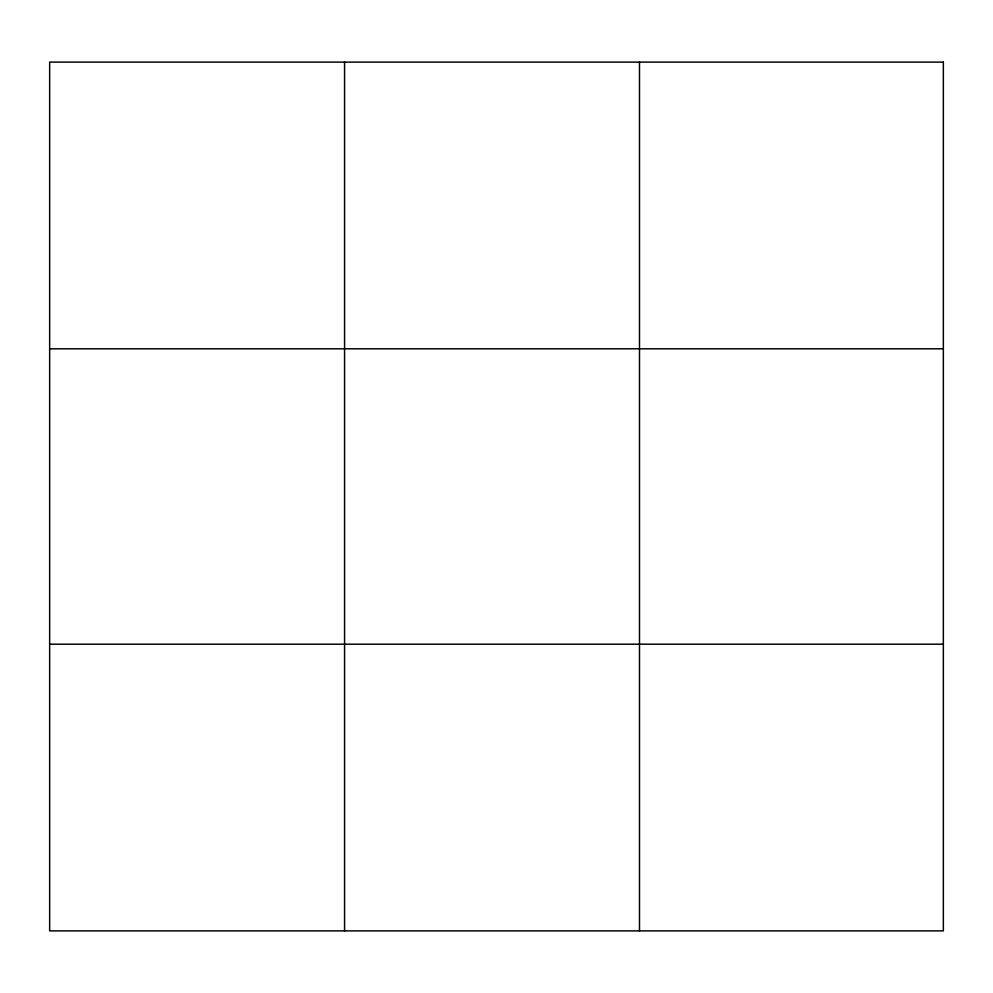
<?xml version="1.0" encoding="UTF-8"?>
<svg xmlns="http://www.w3.org/2000/svg" width="993" height="993" viewBox="0 0 993 993"><rect width="100%" height="100%" fill="white"/><g stroke="black" fill="none" stroke-linecap="round" stroke-linejoin="round"><path stroke-width="1.49" d="M344.571 930.888L344.571 62.112M639.492 930.888L639.492 62.112M49.65 348.804L943.35 348.804M49.65 644.196L943.35 644.196M943.35 62.112L943.35 930.888L49.65 930.888L49.65 62.112L943.35 62.112"/></g></svg>
